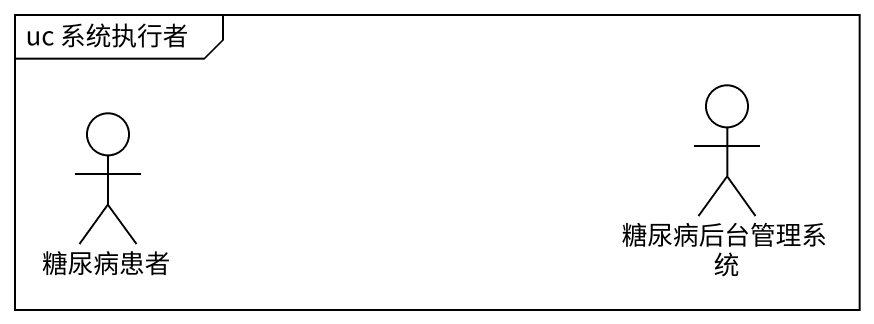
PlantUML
@startuml
mainframe uc 系统执行者
actor 糖尿病患者
actor 糖尿病后台管理系统
@enduml
